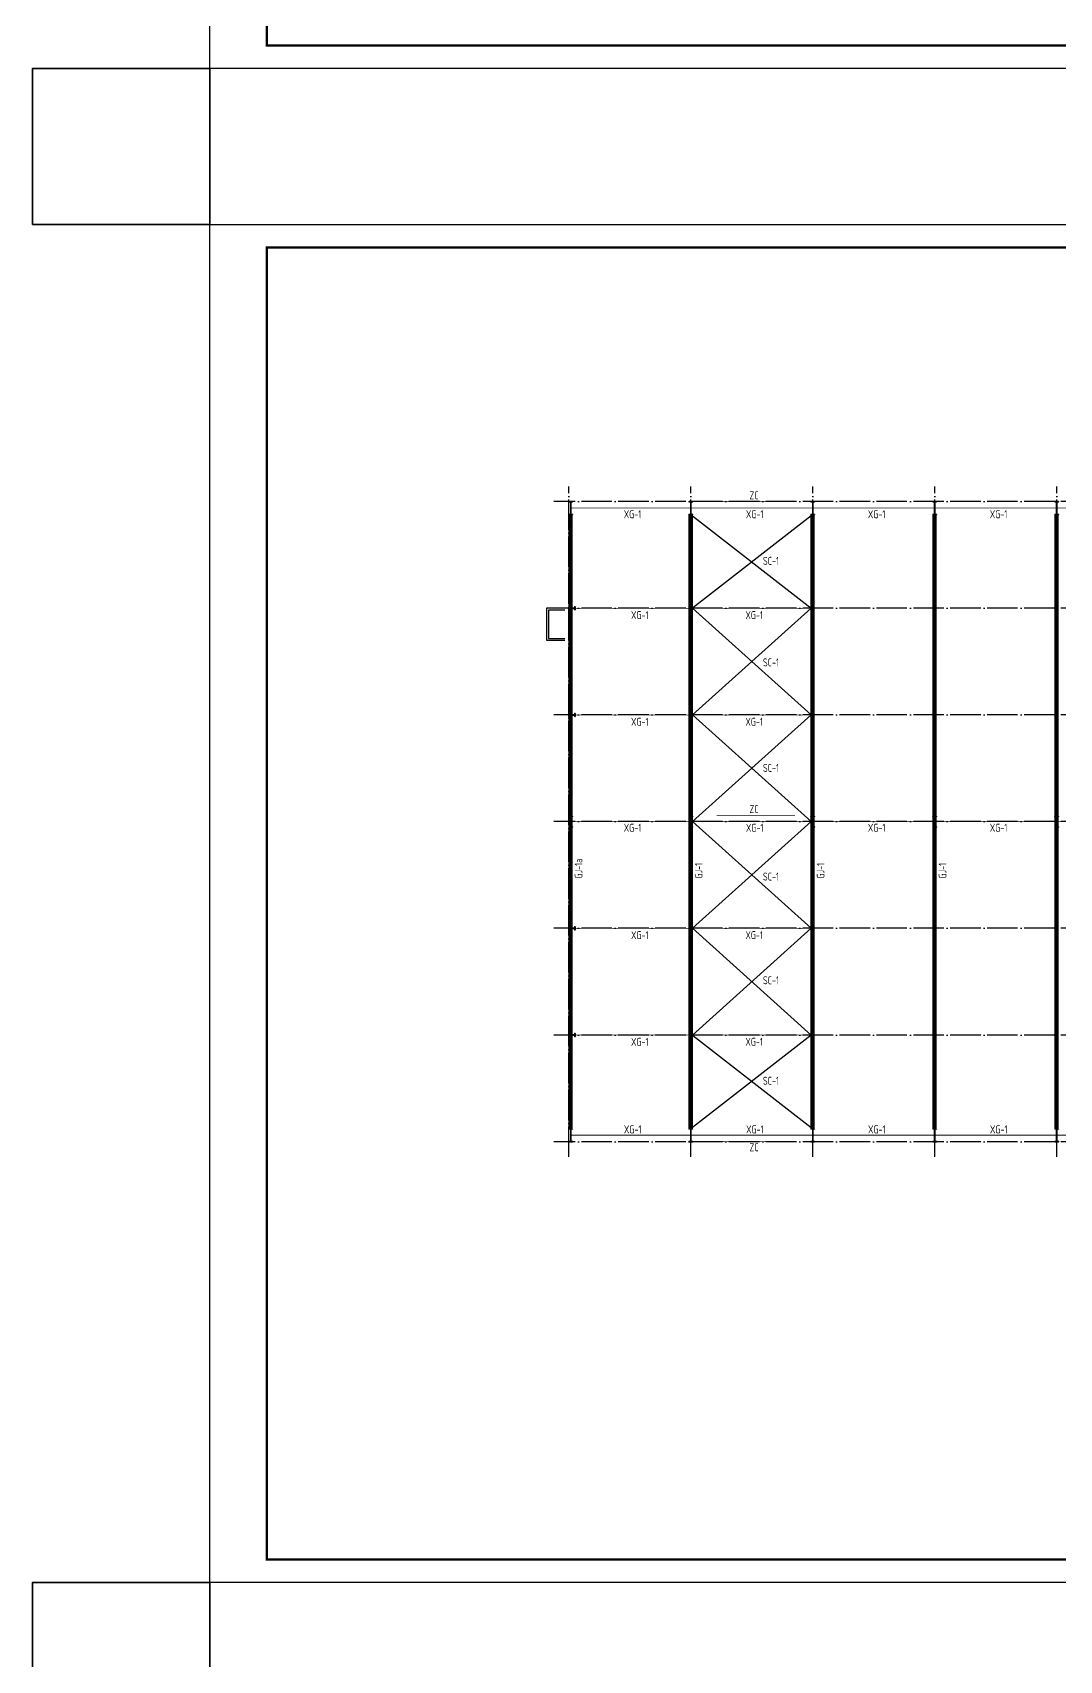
# Model space of a CAD drawing. Extents: x 492302 to 683319, y -252071 to 755100.
# Drawn here: x 492302 to 559670, y 258169 to 364986 of the extents above; entities that cross this region are included whole.
import ezdxf

# ---------------------------------------------------------------- set-up
doc = ezdxf.new("R2010")
doc.units = 0
doc.header["$LTSCALE"] = 1000
doc.header["$MEASUREMENT"] = 0
doc.linetypes.add('DOTE', pattern=[2.42, 2, -0.2, 0.02, -0.2])
for name, color, linetype in [('0 - 屋顶线', 150, 'Continuous'), ('3T_WOOD', 21, 'Continuous'), ('DIM_LEAD', 171, 'Continuous'), ('DOTE', 14, 'DOTE'), ('PUB_TEXT', 7, 'Continuous'), ('TK', 4, 'Continuous'), ('中粗', 4, 'Continuous')]:
    doc.layers.add(name, color=color, linetype=linetype)
doc.layers.add('10', color=7, linetype='Continuous', lineweight=35)
doc.layers.add('Pkpm_柱子', color=3, linetype='Continuous', lineweight=35)
doc.styles.add('TSSD_Dimension', font='Tssdeng.shx', dxfattribs={"width": 0.7, "bigfont": 'hztxt.shx'})

# ---------------------------------------------------------------- blocks, each defined once
blk = doc.blocks.new('GeYuanFrame_15732313', base_point=(20.09, 4.53))
at = {"layer": 'TK'}
blk.add_lwpolyline([(20.09, 4.53), (20.09, 598.53), (861.09, 598.53), (861.09, 4.53)], close=True, dxfattribs=at)
at = {"layer": 'TK', "const_width": 1}
blk.add_lwpolyline([(45.09, 588.53), (851.09, 588.53), (851.09, 14.53), (45.09, 14.53)], close=True, dxfattribs=at)
blk = doc.blocks.new('2Q3ZS43423423')
at = {"layer": 'PUB_TEXT', "style": 'TSSD_Dimension', "width": 0.7}
for p in [(393318, 233779), (401331, 233779), (409331, 233779), (417331, 233779), (425331, 233779), (433331, 233779), (441331, 233779), (449331, 233779), (457331, 233779)]:
    blk.add_text('XG-1', height=525, dxfattribs=at).set_placement(p)
blk = doc.blocks.new('AW3423W423423423')
at = {"layer": 'Pkpm_柱子'}
for points in [[(389957, 234869), (389957, 234857), (389842, 234857), (389842, 234031), (389957, 234031), (389957, 234019), (389717, 234019), (389717, 234031), (389832, 234031), (389832, 234857), (389717, 234857), (389717, 234869)], [(397837, 234869), (397837, 234857), (397722, 234857), (397722, 234031), (397837, 234031), (397837, 234019), (397597, 234019), (397597, 234031), (397712, 234031), (397712, 234857), (397597, 234857), (397597, 234869)], [(405837, 234869), (405837, 234857), (405722, 234857), (405722, 234031), (405837, 234031), (405837, 234019), (405597, 234019), (405597, 234031), (405712, 234031), (405712, 234857), (405597, 234857), (405597, 234869)], [(413837, 234869), (413837, 234857), (413722, 234857), (413722, 234031), (413837, 234031), (413837, 234019), (413597, 234019), (413597, 234031), (413712, 234031), (413712, 234857), (413597, 234857), (413597, 234869)], [(421837, 234869), (421837, 234857), (421722, 234857), (421722, 234031), (421837, 234031), (421837, 234019), (421597, 234019), (421597, 234031), (421712, 234031), (421712, 234857), (421597, 234857), (421597, 234869)], [(389717, 227969), (389729, 227969), (389729, 227874), (390105, 227874), (390105, 227969), (390117, 227969), (390117, 227769), (390105, 227769), (390105, 227864), (389729, 227864), (389729, 227769), (389717, 227769)], [(389717, 220969), (389729, 220969), (389729, 220874), (390105, 220874), (390105, 220969), (390117, 220969), (390117, 220769), (390105, 220769), (390105, 220864), (389729, 220864), (389729, 220769), (389717, 220769)], [(389957, 214219), (389957, 214207), (389842, 214207), (389842, 213531), (389957, 213531), (389957, 213519), (389717, 213519), (389717, 213531), (389832, 213531), (389832, 214207), (389717, 214207), (389717, 214219)], [(397837, 214219), (397837, 214207), (397722, 214207), (397722, 213531), (397837, 213531), (397837, 213519), (397597, 213519), (397597, 213531), (397712, 213531), (397712, 214207), (397597, 214207), (397597, 214219)], [(405837, 214219), (405837, 214207), (405722, 214207), (405722, 213531), (405837, 213531), (405837, 213519), (405597, 213519), (405597, 213531), (405712, 213531), (405712, 214207), (405597, 214207), (405597, 214219)], [(413837, 214219), (413837, 214207), (413722, 214207), (413722, 213531), (413837, 213531), (413837, 213519), (413597, 213519), (413597, 213531), (413712, 213531), (413712, 214207), (413597, 214207), (413597, 214219)], [(421837, 214219), (421837, 214207), (421722, 214207), (421722, 213531), (421837, 213531), (421837, 213519), (421597, 213519), (421597, 213531), (421712, 213531), (421712, 214207), (421597, 214207), (421597, 214219)], [(389717, 206969), (389729, 206969), (389729, 206874), (390105, 206874), (390105, 206969), (390117, 206969), (390117, 206769), (390105, 206769), (390105, 206864), (389729, 206864), (389729, 206769), (389717, 206769)], [(389717, 199969), (389729, 199969), (389729, 199874), (390105, 199874), (390105, 199969), (390117, 199969), (390117, 199769), (390105, 199769), (390105, 199864), (389729, 199864), (389729, 199769), (389717, 199769)], [(389957, 193719), (389957, 193707), (389842, 193707), (389842, 192881), (389957, 192881), (389957, 192869), (389717, 192869), (389717, 192881), (389832, 192881), (389832, 193707), (389717, 193707), (389717, 193719)], [(397837, 193719), (397837, 193707), (397722, 193707), (397722, 192881), (397837, 192881), (397837, 192869), (397597, 192869), (397597, 192881), (397712, 192881), (397712, 193707), (397597, 193707), (397597, 193719)], [(405837, 193719), (405837, 193707), (405722, 193707), (405722, 192881), (405837, 192881), (405837, 192869), (405597, 192869), (405597, 192881), (405712, 192881), (405712, 193707), (405597, 193707), (405597, 193719)], [(413837, 193719), (413837, 193707), (413722, 193707), (413722, 192881), (413837, 192881), (413837, 192869), (413597, 192869), (413597, 192881), (413712, 192881), (413712, 193707), (413597, 193707), (413597, 193719)], [(421837, 193719), (421837, 193707), (421722, 193707), (421722, 192881), (421837, 192881), (421837, 192869), (421597, 192869), (421597, 192881), (421712, 192881), (421712, 193707), (421597, 193707), (421597, 193719)]]:
    blk.add_hatch(color=256, dxfattribs=at).paths.add_polyline_path(points)
for points in [[(389957, 234869), (389957, 234857), (389842, 234857), (389842, 234031), (389957, 234031), (389957, 234019), (389717, 234019), (389717, 234031), (389832, 234031), (389832, 234857), (389717, 234857), (389717, 234869)], [(397837, 234869), (397837, 234857), (397722, 234857), (397722, 234031), (397837, 234031), (397837, 234019), (397597, 234019), (397597, 234031), (397712, 234031), (397712, 234857), (397597, 234857), (397597, 234869)], [(405837, 234869), (405837, 234857), (405722, 234857), (405722, 234031), (405837, 234031), (405837, 234019), (405597, 234019), (405597, 234031), (405712, 234031), (405712, 234857), (405597, 234857), (405597, 234869)], [(413837, 234869), (413837, 234857), (413722, 234857), (413722, 234031), (413837, 234031), (413837, 234019), (413597, 234019), (413597, 234031), (413712, 234031), (413712, 234857), (413597, 234857), (413597, 234869)], [(421837, 234869), (421837, 234857), (421722, 234857), (421722, 234031), (421837, 234031), (421837, 234019), (421597, 234019), (421597, 234031), (421712, 234031), (421712, 234857), (421597, 234857), (421597, 234869)], [(389717, 227969), (389729, 227969), (389729, 227874), (390105, 227874), (390105, 227969), (390117, 227969), (390117, 227769), (390105, 227769), (390105, 227864), (389729, 227864), (389729, 227769), (389717, 227769)], [(389717, 220969), (389729, 220969), (389729, 220874), (390105, 220874), (390105, 220969), (390117, 220969), (390117, 220769), (390105, 220769), (390105, 220864), (389729, 220864), (389729, 220769), (389717, 220769)], [(389957, 214219), (389957, 214207), (389842, 214207), (389842, 213531), (389957, 213531), (389957, 213519), (389717, 213519), (389717, 213531), (389832, 213531), (389832, 214207), (389717, 214207), (389717, 214219)], [(397837, 214219), (397837, 214207), (397722, 214207), (397722, 213531), (397837, 213531), (397837, 213519), (397597, 213519), (397597, 213531), (397712, 213531), (397712, 214207), (397597, 214207), (397597, 214219)], [(405837, 214219), (405837, 214207), (405722, 214207), (405722, 213531), (405837, 213531), (405837, 213519), (405597, 213519), (405597, 213531), (405712, 213531), (405712, 214207), (405597, 214207), (405597, 214219)], [(413837, 214219), (413837, 214207), (413722, 214207), (413722, 213531), (413837, 213531), (413837, 213519), (413597, 213519), (413597, 213531), (413712, 213531), (413712, 214207), (413597, 214207), (413597, 214219)], [(421837, 214219), (421837, 214207), (421722, 214207), (421722, 213531), (421837, 213531), (421837, 213519), (421597, 213519), (421597, 213531), (421712, 213531), (421712, 214207), (421597, 214207), (421597, 214219)], [(389717, 206969), (389729, 206969), (389729, 206874), (390105, 206874), (390105, 206969), (390117, 206969), (390117, 206769), (390105, 206769), (390105, 206864), (389729, 206864), (389729, 206769), (389717, 206769)], [(389717, 199969), (389729, 199969), (389729, 199874), (390105, 199874), (390105, 199969), (390117, 199969), (390117, 199769), (390105, 199769), (390105, 199864), (389729, 199864), (389729, 199769), (389717, 199769)], [(389957, 193719), (389957, 193707), (389842, 193707), (389842, 192881), (389957, 192881), (389957, 192869), (389717, 192869), (389717, 192881), (389832, 192881), (389832, 193707), (389717, 193707), (389717, 193719)], [(397837, 193719), (397837, 193707), (397722, 193707), (397722, 192881), (397837, 192881), (397837, 192869), (397597, 192869), (397597, 192881), (397712, 192881), (397712, 193707), (397597, 193707), (397597, 193719)], [(405837, 193719), (405837, 193707), (405722, 193707), (405722, 192881), (405837, 192881), (405837, 192869), (405597, 192869), (405597, 192881), (405712, 192881), (405712, 193707), (405597, 193707), (405597, 193719)], [(413837, 193719), (413837, 193707), (413722, 193707), (413722, 192881), (413837, 192881), (413837, 192869), (413597, 192869), (413597, 192881), (413712, 192881), (413712, 193707), (413597, 193707), (413597, 193719)], [(421837, 193719), (421837, 193707), (421722, 193707), (421722, 192881), (421837, 192881), (421837, 192869), (421597, 192869), (421597, 192881), (421712, 192881), (421712, 193707), (421597, 193707), (421597, 193719)]]:
    blk.add_lwpolyline(points, close=True, dxfattribs=at)
blk = doc.blocks.new('GeYuanFrame_20885727', base_point=(20.09, 4.53))
at = {"layer": 'TK'}
blk.add_lwpolyline([(20.09, 4.53), (20.09, 598.53), (861.09, 598.53), (861.09, 4.53)], close=True, dxfattribs=at)
at = {"layer": 'TK', "const_width": 1}
blk.add_lwpolyline([(45.09, 588.53), (851.09, 588.53), (851.09, 14.53), (45.09, 14.53)], close=True, dxfattribs=at)

msp = doc.modelspace()

# ---------------------------------------------------------------- linework, layer by layer
at = {"color": 35, "linetype": 'ByBlock', "ltscale": 3}
for p, q in [((527509.4, 293058.7), (527509.4, 333358.7)), ((527589.4, 293058.7), (527589.4, 333358.7)), ((527629.4, 293058.7), (527629.4, 333358.7)), ((527709.4, 293058.7), (527709.4, 333358.7)), ((535389.4, 293058.7), (535389.4, 333358.7)), ((535469.4, 293058.7), (535469.4, 333358.7)), ((535509.4, 293058.7), (535509.4, 333358.7)), ((535589.4, 293058.7), (535589.4, 333358.7)), ((543389.4, 293058.7), (543389.4, 333358.7)), ((543469.4, 293058.7), (543469.4, 333358.7)), ((543509.4, 293058.7), (543509.4, 333358.7)), ((543589.4, 293058.7), (543589.4, 333358.7)), ((551389.4, 293058.7), (551389.4, 333358.7)), ((551469.4, 293058.7), (551469.4, 333358.7)), ((551509.4, 293058.7), (551509.4, 333358.7)), ((551589.4, 293058.7), (551589.4, 333358.7)), ((559389.4, 293058.7), (559389.4, 333358.7)), ((559469.4, 293058.7), (559469.4, 333358.7)), ((559509.4, 293058.7), (559509.4, 333358.7)), ((559589.4, 293058.7), (559589.4, 333358.7))]:
    msp.add_line(p, q, dxfattribs=at)
at = {"color": 4, "const_width": 50}
for points in [[(599364.4, 333783.7), (527604.4, 333783.7)], [(543389.4, 327208.7), (527709.4, 327208.7)], [(543389.4, 320208.7), (527709.4, 320208.7)], [(599364.4, 313208.7), (527604.4, 313208.7)], [(543389.4, 306208.7), (527709.4, 306208.7)], [(543389.4, 299208.7), (527709.4, 299208.7)], [(599374.4, 292633.7), (527614.4, 292633.7)]]:
    msp.add_lwpolyline(points, dxfattribs=at)
at = {"layer": '0 - 屋顶线'}
for points in [[(527229.4, 327208.7), (526029.4, 327208.7), (526029.4, 325108.7), (527229.4, 325108.7)], [(527229.4, 327088.7), (526149.4, 327088.7), (526149.4, 325228.7), (527229.4, 325228.7)]]:
    msp.add_lwpolyline(points, dxfattribs=at)
at = {"layer": '10', "color": 1}
for points in [[(492301.8, 352389.4), (503924.3, 352389.4), (503924.3, 362629.2), (492301.8, 362629.2)], [(492301.8, 253049.5), (503924.3, 253049.5), (503924.3, 263289.4), (492301.8, 263289.4)]]:
    msp.add_lwpolyline(points, close=True, dxfattribs=at)
at = {"layer": 'DIM_LEAD', "color": 3, "const_width": 50}
for points in [[(542317.3, 334208.7), (537173.6, 334208.7)], [(542317.3, 313625.8), (537173.6, 313625.8)], [(542317.3, 292208.7), (537173.6, 292208.7)]]:
    msp.add_lwpolyline(points, dxfattribs=at)
at = {"layer": 'DOTE'}
for p, q in [((527489.4, 291208.7), (527489.4, 335208.7)), ((535489.4, 291208.7), (535489.4, 335208.7)), ((543489.4, 291208.7), (543489.4, 335208.7)), ((551489.4, 291208.7), (551489.4, 335208.7)), ((559489.4, 291208.7), (559489.4, 335208.7)), ((600489.4, 334208.7), (526489.4, 334208.7)), ((600489.4, 327208.7), (526489.4, 327208.7)), ((600489.4, 320208.7), (526489.4, 320208.7)), ((600489.4, 313208.7), (526489.4, 313208.7)), ((600489.4, 306208.7), (526489.4, 306208.7)), ((600489.4, 299208.7), (526489.4, 299208.7)), ((600489.4, 292208.7), (526489.4, 292208.7))]:
    msp.add_line(p, q, dxfattribs=at)
at = {"layer": '中粗', "color": 6}
for points in [[(535589.4, 333281.1), (543389.4, 327208.7), (535589.4, 320208.7), (543389.4, 313208.7), (535589.4, 306208.7), (543389.4, 299208.7), (535589.4, 293130.6)], [(543389.4, 333281.1), (535589.4, 327208.7), (543389.4, 320208.7), (535589.4, 313208.7), (543389.4, 306208.7), (535589.4, 299208.7), (543389.4, 293130.6)]]:
    msp.add_lwpolyline(points, dxfattribs=at)

# ---------------------------------------------------------------- block references
at = {"layer": '3T_WOOD', "xscale": 150, "yscale": 150, "zscale": 150}
for name, p in [('GeYuanFrame_20885727', (503924.3, 362629.2)), ('GeYuanFrame_15732313', (503924.3, 263289.4))]:
    msp.add_blockref(name, p, dxfattribs=at)
at = {"layer": '3T_WOOD'}
for name, p in [('AW3423W423423423', (137772.5, 99339.9)), ('2Q3ZS43423423', (137772.5, 99339.9)), ('2Q3ZS43423423', (137772.5, 78764.9)), ('2Q3ZS43423423', (137782.5, 58974.3))]:
    msp.add_blockref(name, p, dxfattribs=at)

# ---------------------------------------------------------------- texts
at = {"layer": 'PUB_TEXT', "style": 'TSSD_Dimension', "width": 0.7}
for s, p in [('ZC', (539340.9, 334358.1)), ('SC-1', (540220.6, 330058.3)), ('XG-1', (531566.2, 326497.5)), ('XG-1', (539071.6, 326497.5)), ('SC-1', (540220.6, 323397)), ('XG-1', (531566.2, 319497.5)), ('XG-1', (539071.6, 319497.5)), ('SC-1', (540220.6, 316472.4)), ('ZC', (539340.9, 313775.1)), ('SC-1', (540220.6, 309342.1)), ('XG-1', (531566.2, 305497.5)), ('XG-1', (539071.6, 305497.5)), ('SC-1', (540220.6, 302537.3)), ('XG-1', (531566.2, 298497.5)), ('XG-1', (539071.6, 298497.5)), ('SC-1', (540220.6, 295944.9)), ('ZC', (539340.9, 291580.5))]:
    msp.add_text(s, height=525, dxfattribs=at).set_placement(p)
for s, p in [('GJ-1a', (528373.1, 309476.1)), ('GJ-1', (536253.1, 309476.1)), ('GJ-1', (544253.1, 309476.1)), ('GJ-1', (552253.1, 309476.1))]:
    msp.add_text(s, height=500, rotation=90, dxfattribs=at).set_placement(p)

doc.saveas('drawing.dxf')
